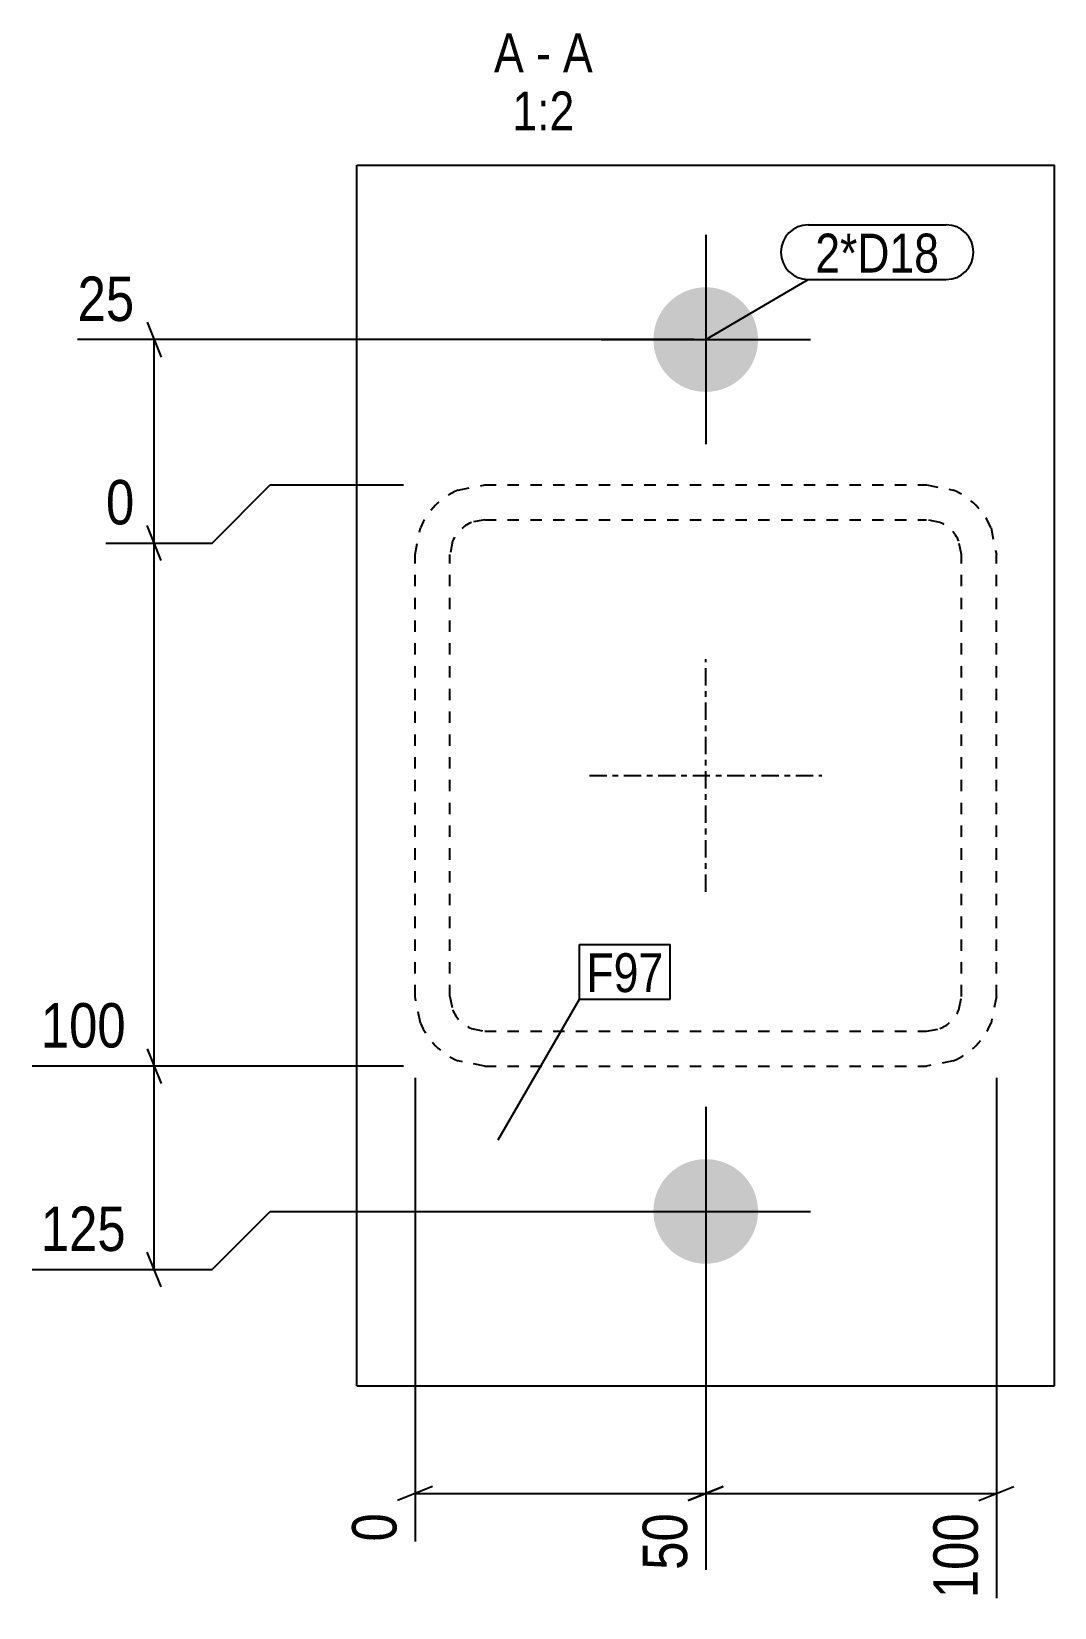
# Model space of a CAD drawing. Header units: millimetres. Extents: x 24 to 25853, y 3 to 1208.
# Drawn here: x 7095.5 to 7271.5, y 3.2 to 274.3 of the extents above; entities that cross this region are included whole.
import ezdxf

# ---------------------------------------------------------------- set-up
doc = ezdxf.new("R2010")
doc.units = ezdxf.units.MM
doc.linetypes.add('DXK_LINE_DOT2', pattern=[3.9198, 1.9599, -1.9599])
doc.linetypes.add('DXK_LINE_DOT3', pattern=[5.9187, 2.979, -0.9799, 0.9799, -0.9799])
for name, color, linetype in [('MÅLSÆTNING', 7, 'Continuous'), ('STÅL', 7, 'Continuous'), ('TEKST', 7, 'Continuous')]:
    doc.layers.add(name, color=color, linetype=linetype)
doc.styles.add('Arial Narrow', font='ARIALN.TTF', dxfattribs={"height": 0.2})

msp = doc.modelspace()

# ---------------------------------------------------------------- hatches: boundary and pattern name
at = {"layer": 'STÅL', "linetype": 'Continuous'}
for points in [[(7211.5, 230.34, -1), (7211.5, 212.34, -1)], [(7211.5, 80.34, -1), (7211.5, 62.34, -1)]]:
    msp.add_hatch(color=96, dxfattribs=at).paths.add_polyline_path(points)

# ---------------------------------------------------------------- linework, layer by layer
at = {"layer": 'MÅLSÆTNING', "color": 7, "linetype": 'Continuous'}
for p, q in [((7115.4, 224.34), (7117.8, 218.34)), ((7209.5, 221.34), (7103.45, 221.34)), ((7116.6, 186.34), (7116.6, 221.34)), ((7126.6, 186.34), (7136.6, 196.34)), ((7126.6, 186.34), (7136.6, 196.34)), ((7136.6, 196.34), (7159.5, 196.34)), ((7136.6, 196.34), (7159.5, 196.34)), ((7117.8, 183.34), (7115.4, 189.34)), ((7117.8, 183.34), (7115.4, 189.34)), ((7108.33, 186.34), (7126.6, 186.34)), ((7108.33, 186.34), (7126.6, 186.34)), ((7116.6, 96.34), (7116.6, 186.34)), ((7115.4, 99.34), (7117.8, 93.34)), ((7115.4, 99.34), (7117.8, 93.34)), ((7159.5, 96.34), (7095.66, 96.34)), ((7159.5, 96.34), (7095.66, 96.34)), ((7116.6, 61.34), (7116.6, 96.34)), ((7161.5, 94.34), (7161.5, 14.55)), ((7261.5, 94.34), (7261.5, 4.8)), ((7126.6, 61.34), (7136.6, 71.34)), ((7136.6, 71.34), (7209.5, 71.34)), ((7211.5, 69.34), (7211.5, 9.68)), ((7211.5, 69.34), (7211.5, 9.68)), ((7117.8, 58.34), (7115.4, 64.34)), ((7095.66, 61.34), (7126.6, 61.34)), ((7164.5, 24.03), (7158.5, 21.63)), ((7161.5, 22.83), (7211.5, 22.83)), ((7214.5, 24.03), (7208.5, 21.63)), ((7208.5, 21.63), (7214.5, 24.03)), ((7211.5, 22.83), (7261.5, 22.83)), ((7258.5, 21.63), (7264.5, 24.03))]:
    msp.add_line(p, q, dxfattribs=at)
at = {"layer": 'STÅL', "color": 2, "linetype": 'Continuous'}
for p, q in [((7151.5, 41.34), (7151.5, 251.34)), ((7151.5, 251.34), (7271.5, 251.34)), ((7271.5, 41.34), (7271.5, 251.34)), ((7151.5, 41.34), (7271.5, 41.34))]:
    msp.add_line(p, q, dxfattribs=at)
at = {"layer": 'STÅL', "color": 96, "linetype": 'Continuous'}
for p, q in [((7211.5, 239.34), (7211.5, 203.34)), ((7193.5, 221.34), (7229.5, 221.34)), ((7211.5, 89.34), (7211.5, 53.34)), ((7193.5, 71.34), (7229.5, 71.34))]:
    msp.add_line(p, q, dxfattribs=at)
at = {"layer": 'STÅL', "color": 7, "linetype": 'DXK_LINE_DOT2'}
for p, q in [((7168.9, 195.43), (7173.5, 196.34)), ((7173.5, 196.34), (7249.5, 196.34)), ((7249.5, 196.34), (7254.09, 195.43)), ((7173.5, 190.34), (7171.2, 189.88)), ((7173.5, 190.34), (7249.5, 190.34)), ((7251.79, 189.88), (7249.5, 190.34)), ((7161.5, 184.34), (7162.41, 188.93)), ((7260.58, 188.93), (7261.5, 184.34)), ((7167.95, 186.64), (7167.5, 184.34)), ((7255.5, 184.34), (7255.04, 186.64)), ((7161.5, 108.34), (7161.5, 184.34)), ((7167.5, 108.34), (7167.5, 184.34)), ((7255.5, 108.34), (7255.5, 184.34)), ((7261.5, 108.34), (7261.5, 184.34)), ((7162.41, 103.75), (7161.5, 108.34)), ((7167.5, 108.34), (7167.95, 106.05)), ((7255.04, 106.05), (7255.5, 108.34)), ((7261.5, 108.34), (7260.58, 103.75)), ((7171.2, 102.8), (7173.5, 102.34)), ((7173.5, 102.34), (7249.5, 102.34)), ((7249.5, 102.34), (7251.79, 102.8)), ((7173.5, 96.34), (7168.9, 97.25)), ((7173.5, 96.34), (7249.5, 96.34)), ((7254.09, 97.25), (7249.5, 96.34))]:
    msp.add_line(p, q, dxfattribs=at)
at = {"layer": 'STÅL', "color": 7, "linetype": 'DXK_LINE_DOT3'}
for p, q in [((7211.5, 126.34), (7211.5, 166.34)), ((7191.5, 146.34), (7231.5, 146.34))]:
    msp.add_line(p, q, dxfattribs=at)
at = {"layer": 'STÅL', "color": 7, "linetype": 'DXK_LINE_DOT2'}
for centre, radius, start, end in [((7173.5, 184.34), 12, 112.5, 157.5), ((7249.5, 184.34), 12, 22.5, 67.5), ((7173.5, 184.34), 6, 112.5, 157.5), ((7249.5, 184.34), 6, 22.5, 67.5), ((7173.5, 108.34), 6, 202.5, 247.5), ((7249.5, 108.34), 6, 292.5, 337.5), ((7173.5, 108.34), 12, 202.5, 247.5), ((7249.5, 108.34), 12, 292.5, 337.5)]:
    msp.add_arc(centre, radius, start, end, dxfattribs=at)

# ---------------------------------------------------------------- wipeouts: each hides what was drawn before it
at = {"color": 0, "linetype": 'Continuous'}
for points, layer in [([(7113.35, 97.94), (7113.35, 109.14), (7095.52, 109.14), (7095.52, 97.94)], 'MÅLSÆTNING'), ([(7113.35, 62.94), (7113.35, 74.14), (7095.52, 74.14), (7095.52, 62.94)], 'MÅLSÆTNING'), ([(7180.21, 267.34), (7180.21, 274.34), (7175.09, 274.34), (7175.09, 267.34)], 'TEKST'), ([(7184.85, 267.34), (7184.85, 274.34), (7182.31, 274.34), (7182.31, 267.34)], 'TEKST'), ([(7192.07, 267.34), (7192.07, 274.34), (7186.95, 274.34), (7186.95, 267.34)], 'TEKST'), ([(7188.91, 257.34), (7188.91, 264.34), (7178.25, 264.34), (7178.25, 257.34)], 'TEKST')]:
    msp.add_wipeout(points, dxfattribs=at).dxf.layer = layer
at = {"color": 0}
for points in [[(7251.67, 232.88), (7251.67, 239.88), (7230.35, 239.88), (7230.35, 232.88)], [(7204.2, 109.08), (7204.2, 116.08), (7190.99, 116.08), (7190.99, 109.08)]]:
    msp.add_wipeout(points, dxfattribs=at).dxf.layer = 'TEKST'

# ---------------------------------------------------------------- next in the draw order: texts
at = {"layer": 'MÅLSÆTNING', "color": 3, "linetype": 'Continuous', "style": 'Arial Narrow'}
for s, p in [('100', (7097.12, 99.54)), ('125', (7097.12, 64.54))]:
    msp.add_text(s, height=7.635, dxfattribs=at).set_placement(p)
at = {"layer": 'TEKST', "color": 3, "linetype": 'Continuous', "style": 'Arial Narrow'}
for s, height, p in [('A', 6.68, (7175.09, 267.34)), ('A', 6.68, (7186.95, 267.34)), ('-', 6.68, (7182.31, 267.34)), ('1:2', 6.681, (7178.25, 257.34))]:
    msp.add_text(s, height=height, dxfattribs=at).set_placement(p)

# ---------------------------------------------------------------- next in the draw order: wipeouts: each hides what was drawn before it
at = {"color": 0, "linetype": 'Continuous'}
for points in [[(7114.8, 222.94), (7114.8, 234.14), (7101.85, 234.14), (7101.85, 222.94)], [(7114.8, 187.94), (7114.8, 199.14), (7106.73, 199.14), (7106.73, 187.94)], [(7159.9, 21.02), (7148.7, 21.02), (7148.7, 12.95), (7159.9, 12.95)], [(7209.9, 21.02), (7198.7, 21.02), (7198.7, 8.07), (7209.9, 8.07)], [(7259.9, 21.02), (7248.7, 21.02), (7248.7, 3.2), (7259.9, 3.2)]]:
    msp.add_wipeout(points, dxfattribs=at).dxf.layer = 'MÅLSÆTNING'
at = {"color": 0}
for points in [[(7251.67, 232.88), (7251.67, 239.88), (7230.35, 239.88), (7230.35, 232.88)], [(7204.2, 109.08), (7204.2, 116.08), (7190.99, 116.08), (7190.99, 109.08)]]:
    msp.add_wipeout(points, dxfattribs=at).dxf.layer = 'TEKST'

# ---------------------------------------------------------------- next in the draw order: linework, layer by layer
at = {"layer": 'TEKST', "color": 7, "linetype": 'Continuous'}
for p, q in [((7229.15, 241.08), (7252.87, 241.08)), ((7211.5, 221.34), (7229.15, 231.68)), ((7229.15, 231.68), (7252.87, 231.68)), ((7189.79, 117.28), (7205.4, 117.28)), ((7189.79, 107.88), (7189.79, 117.28)), ((7205.4, 107.88), (7205.4, 117.28)), ((7175.79, 83.64), (7189.79, 107.88)), ((7189.79, 107.88), (7205.4, 107.88))]:
    msp.add_line(p, q, dxfattribs=at)
for centre, start, end in [((7229.15, 236.38), 90, 270), ((7252.87, 236.38), 270, 90)]:
    msp.add_arc(centre, 4.7, start, end, dxfattribs=at)

# ---------------------------------------------------------------- next in the draw order: texts
at = {"layer": 'MÅLSÆTNING', "color": 3, "linetype": 'Continuous', "style": 'Arial Narrow'}
for s, height, p in [('25', 7.635, (7103.45, 224.54)), ('0', 7.64, (7108.33, 189.54))]:
    msp.add_text(s, height=height, dxfattribs=at).set_placement(p)
for s, height, p in [('0', 7.64, (7158.3, 14.55)), ('50', 7.635, (7208.3, 9.68)), ('100', 7.635, (7258.3, 4.8))]:
    msp.add_text(s, height=height, rotation=90.0002, dxfattribs=at).set_placement(p)
at = {"layer": 'TEKST', "color": 3, "style": 'Arial Narrow'}
for s, p in [('2*D18', (7230.35, 232.88)), ('F97', (7190.99, 109.08))]:
    msp.add_text(s, height=6.681, dxfattribs=at).set_placement(p)

doc.saveas('drawing.dxf')
